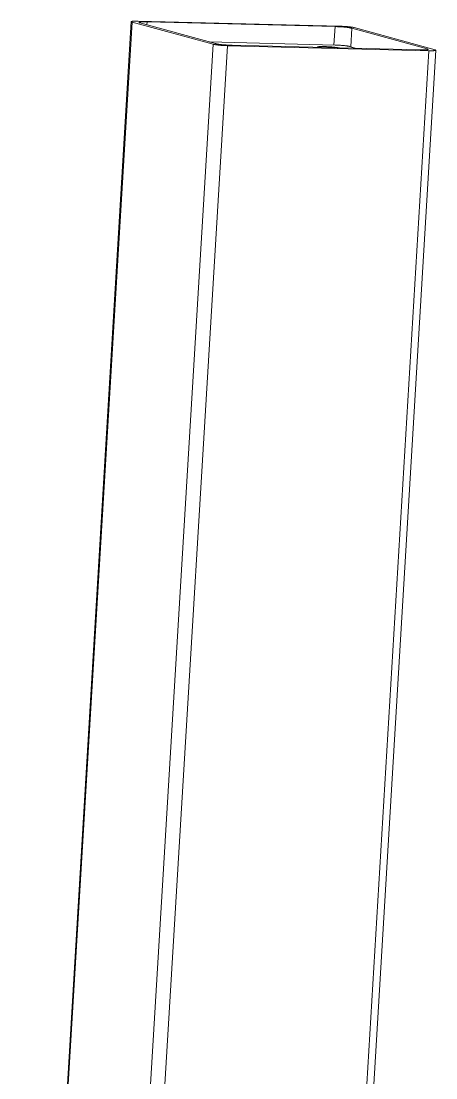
# Model space of a CAD drawing. Header units: inches. Extents: x 5637 to 5934, y 574 to 784.
# Drawn here: x 5867.81 to 5879.05, y 687.14 to 715.78 of the extents above; entities that cross this region are included whole.
import ezdxf

# ---------------------------------------------------------------- set-up
doc = ezdxf.new("R2010")
doc.units = ezdxf.units.IN
doc.header["$MEASUREMENT"] = 0
doc.layers.get('0').update_dxf_attribs({"lineweight": 18})

msp = doc.modelspace()

# ---------------------------------------------------------------- linework, layer by layer
at = {"color": 7, "linetype": 'Continuous'}
for p, q in [((5867.8052, 666.0468), (5870.7931, 715.7715)), ((5867.8267, 666.0358), (5870.8147, 715.7605)), ((5870.8147, 715.7605), (5873.0083, 715.1575)), ((5876.4467, 715.6477), (5870.981, 715.7842)), ((5871.028, 715.7366), (5873.0729, 715.1745)), ((5871.2173, 715.6845), (5871.2221, 715.7643)), ((5876.3172, 715.637), (5871.2221, 715.7643)), ((5876.3172, 715.637), (5876.2872, 715.1386)), ((5876.7413, 715.0902), (5876.7716, 715.5932)), ((5878.8165, 715.031), (5876.7716, 715.5932)), ((5879.0298, 715.0071), (5876.8361, 715.6101)), ((5873.0083, 715.1575), (5870.0204, 665.4328)), ((5870.4098, 665.3952), (5873.3978, 715.1199)), ((5876.3198, 715.1367), (5872.8998, 715.2221)), ((5873.3978, 715.1199), (5878.8634, 714.9834)), ((5873.5273, 715.1306), (5878.6224, 715.0034)), ((5876.901, 715.0463), (5876.7092, 715.0991)), ((5878.8634, 714.9834), (5875.8755, 665.2587)), ((5876.0634, 665.2714), (5879.0514, 714.9961)), ((5878.8165, 715.031), (5878.8152, 715.0093))]:
    msp.add_line(p, q, dxfattribs=at)
for centre, radius, start, end in [((5873.6363, 719.1439), 4.0149, 265.36277, 266.9174), ((5873.6204, 718.8005), 3.6711, 266.87683, 268.54703)]:
    msp.add_arc(centre, radius, start, end, dxfattribs=at)
for points, knots in [([(5870.8022, 715.7772), (5870.8009, 715.7768), (5870.7986, 715.7761), (5870.7953, 715.7746), (5870.7932, 715.7728), (5870.7931, 715.7715)], [0, 0, 0, 0, 17959.3107951, 31681.0269568, 48349.8022884, 48349.8022884, 48349.8022884, 48349.8022884]), ([(5870.7931, 715.7715), (5870.7931, 715.7711), (5870.7933, 715.7701), (5870.7944, 715.7688), (5870.7962, 715.7675), (5870.7986, 715.7661), (5870.8017, 715.7647), (5870.807, 715.7627), (5870.8115, 715.7614), (5870.8147, 715.7605)], [0, 0, 0, 0, 5271.4172519, 11914.1843624, 20667.2808788, 31825.2130272, 45503.0199092, 61741.6622726, 101904.119072, 101904.119072, 101904.119072, 101904.119072]), ([(5870.981, 715.7842), (5870.9605, 715.7847), (5870.9307, 715.7852), (5870.8927, 715.7848), (5870.8681, 715.7842), (5870.8466, 715.7831), (5870.8285, 715.7816), (5870.814, 715.7798), (5870.8057, 715.7782), (5870.8022, 715.7772)], [0, 0, 0, 0, 35091.0291297, 50739.1723898, 64789.0969854, 77069.9732821, 87422.8024023, 95728.3768261, 101904.5109935, 101904.5109935, 101904.5109935, 101904.5109935]), ([(5871.0028, 715.7495), (5871.0029, 715.7499), (5871.0031, 715.7507), (5871.004, 715.7518), (5871.0053, 715.7528), (5871.0079, 715.7542), (5871.0123, 715.7559), (5871.0191, 715.7575), (5871.0277, 715.7591), (5871.038, 715.7605), (5871.0501, 715.7617), (5871.0694, 715.7632), (5871.0973, 715.7645), (5871.1348, 715.7652), (5871.177, 715.7652), (5871.2066, 715.7646), (5871.2221, 715.7643)], [0, 0, 0, 0, 1002.1132514, 2166.6420276, 3600.5555364, 5361.3027124, 9966.511077, 16098.4134039, 23768.9943847, 32952.9610931, 43614.1420333, 55710.6876886, 83965.971574, 117154.7933414, 154585.8168265, 195293.4741823, 195293.4741823, 195293.4741823, 195293.4741823]), ([(5871.028, 715.7366), (5871.0243, 715.7376), (5871.0191, 715.7392), (5871.0128, 715.7415), (5871.0092, 715.7431), (5871.0064, 715.7447), (5871.0044, 715.7463), (5871.0031, 715.7478), (5871.0028, 715.749), (5871.0028, 715.7495)], [0, 0, 0, 0, 40163.9845316, 56403.2468143, 70081.5814632, 81239.9532749, 89993.4070376, 96636.4542043, 101908.0821602, 101908.0821602, 101908.0821602, 101908.0821602]), ([(5876.7174, 715.6295), (5876.6962, 715.6319), (5876.6521, 715.6363), (5876.5845, 715.6415), (5876.5154, 715.6455), (5876.4693, 715.6472), (5876.4467, 715.6477)], [0, 0, 0, 0, 14473.7977193, 30111.2682306, 46076.0668955, 61463.7620523, 61463.7620523, 61463.7620523, 61463.7620523]), ([(5876.3172, 715.637), (5876.3619, 715.6359), (5876.4293, 715.6329), (5876.5184, 715.6268), (5876.5829, 715.6212), (5876.6422, 715.6149), (5876.694, 715.6082), (5876.7315, 715.6021), (5876.7563, 715.597), (5876.7668, 715.5945), (5876.7716, 715.5932)], [0, 0, 0, 0, 33766.456193, 50943.2172545, 67445.1789011, 82647.4763412, 95967.2812068, 106914.1635892, 111364.7120715, 115072.0339683, 115072.0339683, 115072.0339683, 115072.0339683]), ([(5876.8361, 715.6101), (5876.8293, 715.612), (5876.8133, 715.6156), (5876.7862, 715.6204), (5876.7536, 715.6252), (5876.73, 715.6281), (5876.7174, 715.6295)], [0, 0, 0, 0, 10942.308743, 25076.1086167, 42055.0972333, 61466.3239501, 61466.3239501, 61466.3239501, 61466.3239501]), ([(5873.0083, 715.1575), (5873.0124, 715.1564), (5873.0214, 715.1542), (5873.0426, 715.1498), (5873.0748, 715.1446), (5873.1192, 715.1388), (5873.1701, 715.1335), (5873.2253, 715.1287), (5873.3017, 715.1234), (5873.3595, 715.1208), (5873.3978, 715.1199)], [0, 0, 0, 0, 3705.1978844, 8153.1996255, 19093.817305, 32405.994312, 47599.5748311, 64092.0730593, 81258.9717457, 115006.0247342, 115006.0247342, 115006.0247342, 115006.0247342]), ([(5873.3117, 715.1422), (5873.2861, 715.1443), (5873.2379, 715.1487), (5873.18, 715.1554), (5873.1391, 715.1613), (5873.1135, 715.1655), (5873.0918, 715.1698), (5873.0787, 715.1729), (5873.0729, 715.1745)], [0, 0, 0, 0, 28168.4294331, 53114.3090603, 63951.8409457, 73498.7566358, 81625.5511567, 88217.4150828, 88217.4150828, 88217.4150828, 88217.4150828]), ([(5875.8407, 715.0825), (5875.8407, 715.0828), (5875.8409, 715.0835), (5875.8417, 715.0844), (5875.8428, 715.0853), (5875.8443, 715.0862), (5875.8462, 715.087), (5875.8485, 715.0878), (5875.8512, 715.0885), (5875.8556, 715.0896), (5875.862, 715.0907), (5875.8709, 715.0919), (5875.8812, 715.093), (5875.893, 715.0939), (5875.9061, 715.0946), (5875.9204, 715.0952), (5875.936, 715.0956), (5875.959, 715.096), (5875.99, 715.0959), (5876.0154, 715.0955), (5876.0286, 715.0951)], [0, 0, 0, 0, 1277.8252149, 2762.9165742, 4591.4819829, 6836.7938079, 9537.3452821, 12714.2037062, 16378.0570342, 20531.9434675, 30305.9913587, 42017.2893403, 55627.3691618, 71067.3348033, 88255.7841224, 107108.447344, 127528.9099822, 149411.0474768, 197111.5457237, 249077.8162336, 249077.8162336, 249077.8162336, 249077.8162336]), ([(5875.8589, 715.0724), (5875.8574, 715.0728), (5875.8548, 715.0736), (5875.851, 715.075), (5875.8479, 715.0762), (5875.8453, 715.0775), (5875.8433, 715.0787), (5875.842, 715.0798), (5875.8413, 715.0807), (5875.8409, 715.0813), (5875.8407, 715.0819), (5875.8407, 715.0823), (5875.8407, 715.0825)], [0, 0, 0, 0, 29513.7587646, 55474.8034966, 77874.0021962, 96755.5540055, 112221.4131371, 124483.1933196, 129552.3084303, 134031.8799713, 138069.3325645, 141866.6689826, 141866.6689826, 141866.6689826, 141866.6689826]), ([(5876.0286, 715.0951), (5876.047, 715.0947), (5876.0845, 715.0934), (5876.1411, 715.0904), (5876.1977, 715.0866), (5876.2521, 715.082), (5876.2952, 715.0775), (5876.3271, 715.0736), (5876.3486, 715.0707), (5876.3682, 715.0677), (5876.3857, 715.0647), (5876.4009, 715.0617), (5876.4102, 715.0596), (5876.4144, 715.0585)], [0, 0, 0, 0, 22149.5134755, 45161.5101799, 68171.9087719, 90351.8085113, 110884.2093412, 120295.5120095, 129022.3148005, 136984.1133679, 144109.6559131, 150338.155218, 155614.3218877, 155614.3218877, 155614.3218877, 155614.3218877]), ([(5876.7092, 715.0991), (5876.7052, 715.1002), (5876.6962, 715.1024), (5876.6814, 715.1054), (5876.6642, 715.1084), (5876.6447, 715.1115), (5876.6232, 715.1145), (5876.5911, 715.1185), (5876.5475, 715.1231), (5876.4922, 715.1279), (5876.4346, 715.1318), (5876.3769, 715.1348), (5876.3386, 715.1362), (5876.3198, 715.1367)], [0, 0, 0, 0, 5018.5918486, 11036.787649, 17997.4890148, 25835.2802719, 34479.6753353, 43851.0966856, 64409.5701406, 86731.0995972, 109963.2381082, 133227.4573604, 155626.2144428, 155626.2144428, 155626.2144428, 155626.2144428]), ([(5878.7882, 715.0054), (5878.7773, 715.0046), (5878.7534, 715.0033), (5878.7144, 715.0024), (5878.6701, 715.0024), (5878.6388, 715.003), (5878.6224, 715.0034)], [0, 0, 0, 0, 12142.4751535, 26684.84525, 43292.930552, 61490.2281061, 61490.2281061, 61490.2281061, 61490.2281061]), ([(5878.8416, 715.0181), (5878.8416, 715.0174), (5878.8409, 715.0162), (5878.8395, 715.015), (5878.8372, 715.0137), (5878.8333, 715.0121), (5878.8273, 715.0105), (5878.8197, 715.009), (5878.8106, 715.0077), (5878.7999, 715.0064), (5878.7923, 715.0058), (5878.7882, 715.0054)], [0, 0, 0, 0, 5156.8673854, 8544.8111097, 12663.1770941, 23345.4932184, 37501.0614518, 55187.3167439, 76361.5077967, 100951.7410983, 128872.8057562, 128872.8057562, 128872.8057562, 128872.8057562]), ([(5878.8165, 715.031), (5878.8202, 715.03), (5878.8254, 715.0285), (5878.8317, 715.0261), (5878.8352, 715.0245), (5878.8381, 715.0229), (5878.8401, 715.0213), (5878.8414, 715.0198), (5878.8417, 715.0186), (5878.8416, 715.0181)], [0, 0, 0, 0, 40222.093189, 56484.8501956, 70182.9744562, 81357.4900349, 90123.6081647, 96776.2663936, 102055.5212627, 102055.5212627, 102055.5212627, 102055.5212627]), ([(5878.8634, 714.9834), (5878.8767, 714.9831), (5878.9021, 714.9826), (5878.9383, 714.9826), (5878.9704, 714.9832), (5878.9943, 714.9843), (5879.0109, 714.9856), (5879.0212, 714.9866), (5879.0301, 714.9878), (5879.0374, 714.9892), (5879.0432, 714.9906), (5879.0471, 714.992), (5879.0493, 714.9932), (5879.0506, 714.9943), (5879.0513, 714.9954), (5879.0514, 714.9961)], [0, 0, 0, 0, 38050.0143432, 73037.3414909, 104059.4188025, 130470.0187688, 141776.8249157, 151741.9686739, 160326.3368883, 167496.1260253, 173227.6996614, 177532.248372, 179178.0400997, 180518.3361032, 182510.7802837, 182510.7802837, 182510.7802837, 182510.7802837]), ([(5879.0514, 714.9961), (5879.0514, 714.9965), (5879.0511, 714.9975), (5879.05, 714.9988), (5879.0483, 715.0001), (5879.0459, 715.0015), (5879.0428, 715.0029), (5879.0374, 715.0049), (5879.033, 715.0063), (5879.0298, 715.0071)], [0, 0, 0, 0, 5279.4666542, 11932.3772048, 20698.8396135, 31873.8098147, 45572.5025733, 61835.9411839, 102059.72566, 102059.72566, 102059.72566, 102059.72566])]:
    msp.add_open_spline(points, degree=3, knots=knots, dxfattribs=at)

doc.saveas('drawing.dxf')
